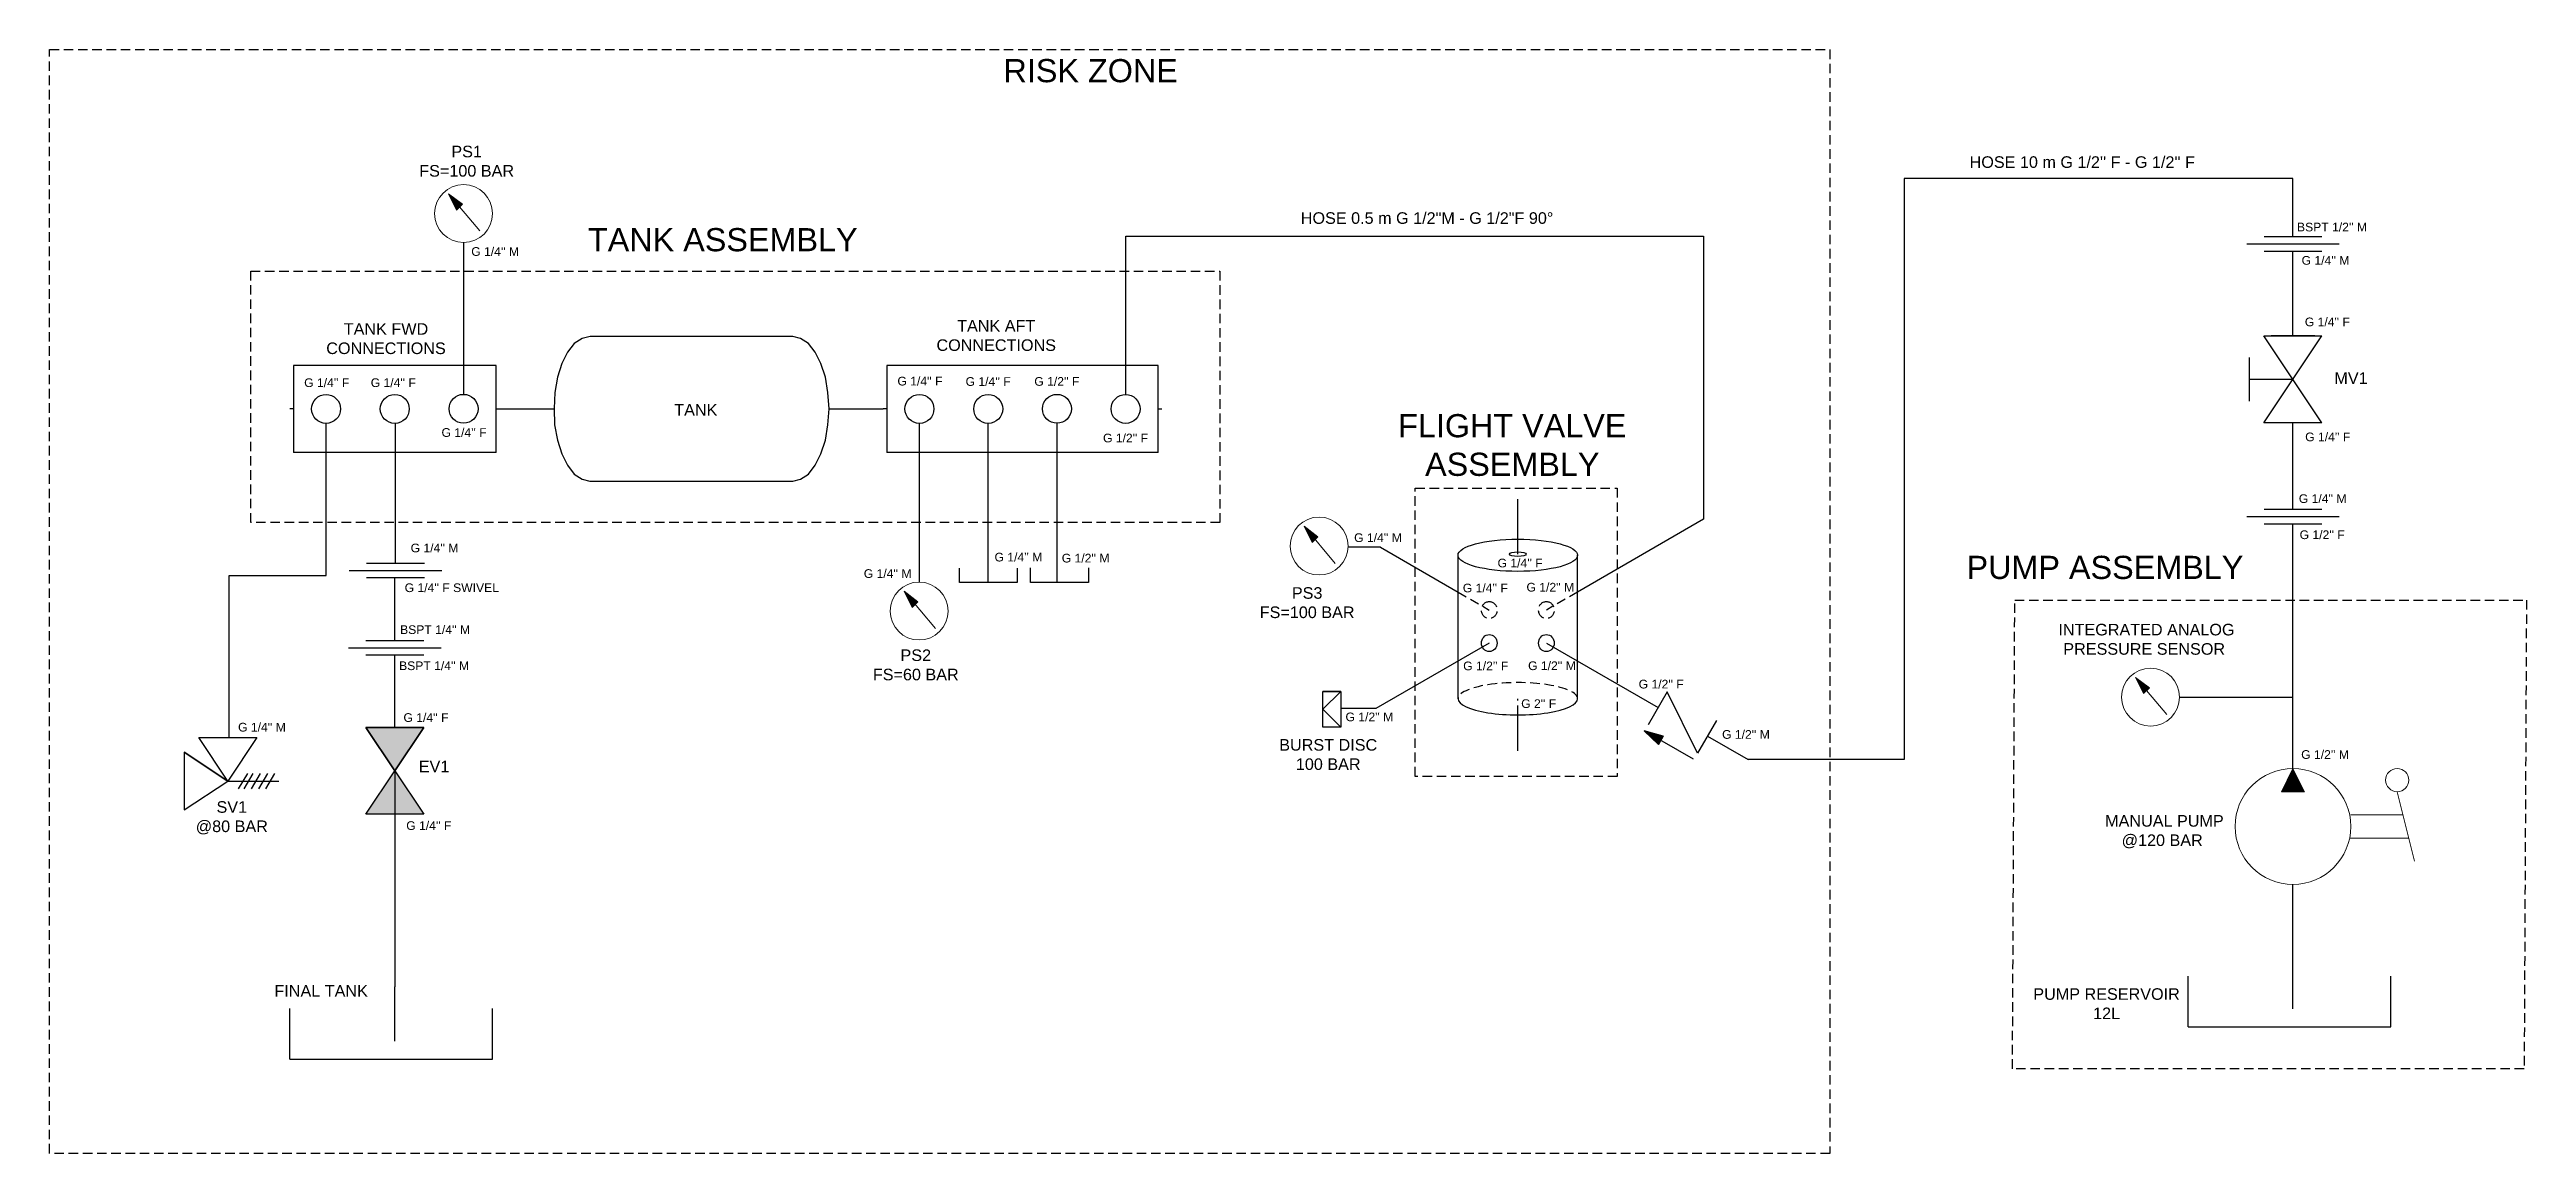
# Model space of a CAD drawing. Header units: inches. Extents: x 26 to 78.1, y 39.9 to 63.1.
import ezdxf
from ezdxf.enums import TextEntityAlignment as Align

# ---------------------------------------------------------------- set-up
doc = ezdxf.new("R2010")
doc.units = ezdxf.units.IN
doc.header["$MEASUREMENT"] = 0
doc.linetypes.add('TransientTextAxis', pattern=[0.3, 0.2, -0.1, 0, 0])
doc.layers.add('SYMS', color=7, linetype='Continuous')
doc.layers.add('WIRES', color=7, linetype='Continuous')
doc.styles.add('SIMPLEX', font='SIMPLEX')
doc.styles.add('WD', font='romans.shx')

# ---------------------------------------------------------------- blocks, each defined once
blk = doc.blocks.new('VGVA1_CHECK_VALVE1')
blk.add_hatch(color=256).paths.add_polyline_path([(-0.344, 0.379), (-0.406, 0.129), (-0.281, 0.129)])
at = {"ltscale": 3.2258}
for p, q in [((-0.344, 0.379), (-0.406, 0.129)), ((-0.344, -0.371), (-0.344, 0.379)), ((-0.344, 0.379), (-0.281, 0.129)), ((-0.25, -0.375), (0.25, 0.375)), ((0.25, 0.375), (-0.25, 0.375)), ((-0.281, 0.129), (-0.406, 0.129)), ((0.25, -0.375), (-0.25, -0.375))]:
    blk.add_line(p, q, dxfattribs=at)
at = {"ltscale": 25.4, "flags": 128}
blk.add_lwpolyline([(-0.344, 0.379), (-0.406, 0.129), (-0.281, 0.129)], close=True, dxfattribs=at)
at = {"style": 'WD'}
for tag, p, height in [('X2TERM02', (0, 0.375), 0.005), ('TERM02', (0.013, 0.395), 0.0625), ('RATING1', (0.285, -0.046), 0.125), ('DESC1', (0.285, -0.262), 0.125), ('DESC2', (0.285, -0.446), 0.125), ('X8TERM01', (0, -0.375), 0.005), ('TERM01', (0.024, -0.447), 0.0625), ('DESC3', (0.285, -0.636), 0.125), ('WDTAGALT', (0.285, -0.809), 0.125)]:
    blk.add_attdef(tag, p, '', height=height, dxfattribs=at)
blk.add_attdef('XREF', text='', height=0.0625, rotation=0.0625, dxfattribs=at).set_placement((0.379, 0.352), align=Align.TOP_CENTER)
at = {"style": 'WD', "flags": 1}
for tag, p in [('INST', (-0.432, 0.099)), ('LOC', (-0.432, -0.077)), ('TAG1', (-0.432, -0.266))]:
    blk.add_attdef(tag, text='', height=0.125, dxfattribs=at).set_placement(p, align=Align.RIGHT)
for tag, p in [('WDTYPE', (-0.414, -0.343)), ('FAMILY', (-0.407, -0.379)), ('CAT', (-0.407, -0.423)), ('MFG', (-0.405, -0.454)), ('ASSYCODE', (-0.377, -0.483))]:
    blk.add_attdef(tag, text='', height=0.01, dxfattribs=at).set_placement(p, align=Align.CENTER)
blk = doc.blocks.new('HMT1_PRESSURE_GAUGE')
blk.add_hatch(color=7).paths.add_polyline_path([(-0.13, 0.17), (-0.06, 0.03), (-0.01, 0.08)])
at = {"color": 7, "linetype": 'Continuous', "lineweight": 0, "ltscale": 645.15999}
for p, q in [((-0.13, 0.17), (0.14, -0.15)), ((-0.13, 0.17), (-0.06, 0.03)), ((-0.13, 0.17), (-0.01, 0.08)), ((-0.06, 0.03), (-0.01, 0.08))]:
    blk.add_line(p, q, dxfattribs=at)
at = {"color": 255, "linetype": 'Continuous', "lineweight": 0, "ltscale": 25.4, "flags": 128}
blk.add_lwpolyline([(-0.13, 0.17), (-0.06, 0.03), (-0.01, 0.08)], close=True, dxfattribs=at)
at = {"color": 7, "linetype": 'Continuous', "lineweight": 0, "ltscale": 645.15999}
blk.add_circle((0, 0), 0.25, dxfattribs=at)
at = {"style": 'WD', "width": 0.7}
for tag, p in [('INST', (-0.01, 0.531)), ('LOC', (-0.01, 0.406)), ('TAG1', (-0.01, 0.281)), ('DESC1', (0.021, -0.375)), ('DESC2', (0.021, -0.5)), ('DESC3', (0.021, -0.625)), ('WDTAGALT', (0.021, -0.75))]:
    blk.add_attdef(tag, text='', height=0.0938, dxfattribs=at).set_placement(p, align=Align.CENTER)
blk.add_attdef('TERM01', text='', height=0.0625, dxfattribs=at).set_placement((-0.281, 0.031), align=Align.RIGHT)
at = {"style": 'WD'}
for tag, p, height, flags in [('X4TERM01', (-0.25, 0), 0.005, 1), ('X1TERM02', (0.25, 0), 0.005, 1), ('WDBLKNAM', (-0.052, -0.187), 0.01, 9), ('FAMILY', (-0.052, -0.062), 0.01, 9)]:
    blk.add_attdef(tag, p, '', height=height, dxfattribs=dict(at, flags=flags))
at = {"flags": 1}
blk.add_attdef('WDTYPE', (0.094, 0.094), '', height=0.01, dxfattribs=at)
at = {"style": 'WD', "width": 0.7}
for tag, p, height in [('TERM02', (0.281, 0.031), 0.0625), ('RATING1', (0.281, -0.187), 0.0938)]:
    blk.add_attdef(tag, p, '', height=height, dxfattribs=at)
at = {"style": 'WD'}
blk.add_attdef('XREF', text='', height=0.0625, dxfattribs=at).set_placement((-0.281, -0.156), align=Align.RIGHT)
at = {"linetype": 'Continuous', "style": 'WD', "flags": 9}
for tag, p in [('ASSYCODE', (-0.052, -0.156)), ('CAT', (-0.052, -0.094)), ('MFG', (-0.052, -0.125))]:
    blk.add_attdef(tag, p, '', height=0.01, dxfattribs=at)
blk = doc.blocks.new('VTK1_TANK')
at = {"ltscale": 3.2258}
for p, q in [((0.117, 0.49), (0.068, 0.391)), ((0.174, 0.565), (0.117, 0.49)), ((0.242, 0.609), (0.174, 0.565)), ((0.312, 0.625), (0.242, 0.609)), ((2.062, 0.625), (0.312, 0.625)), ((2.13, 0.609), (2.062, 0.625)), ((2.198, 0.565), (2.13, 0.609)), ((2.255, 0.49), (2.198, 0.565)), ((0.068, -0.388), (0.117, -0.487)), ((0.117, -0.487), (0.174, -0.562)), ((0.174, -0.562), (0.242, -0.607)), ((0.242, -0.607), (0.31, -0.625)), ((0.312, -0.625), (2.062, -0.625)), ((2.062, -0.625), (2.13, -0.607)), ((2.13, -0.607), (2.198, -0.562)), ((2.198, -0.562), (2.255, -0.487))]:
    blk.add_line(p, q, dxfattribs=at)
at = {"ltscale": 25.4, "flags": 128}
blk.add_lwpolyline([(2.062, -0.625), (2.13, -0.607), (2.198, -0.562), (2.255, -0.487), (2.305, -0.388), (2.344, -0.271), (2.364, -0.138), (2.375, 0), (2.364, 0.141), (2.344, 0.273), (2.305, 0.391), (2.255, 0.49), (2.198, 0.565), (2.13, 0.609), (2.062, 0.625), (0.312, 0.625), (0.242, 0.609), (0.174, 0.565), (0.117, 0.49), (0.068, 0.391), (0.029, 0.273), (0.008, 0.141), (0, 0.003), (0.005, -0.138), (0.029, -0.271), (0.068, -0.388), (0.117, -0.487), (0.174, -0.562), (0.242, -0.607), (0.31, -0.625)], close=True, dxfattribs=at)
at = {"style": 'WD'}
for tag, p in [('INST', (1.203, 0.17)), ('LOC', (1.179, 0.008)), ('TAG1', (1.197, -0.201))]:
    blk.add_attdef(tag, text='', height=0.125, dxfattribs=at).set_placement(p, align=Align.CENTER)
blk.add_attdef('XREF', (2.406, 0.291), '', height=0.0625, rotation=0.0625, dxfattribs=at)
blk.add_attdef('TERM01', text='', height=0.0625, dxfattribs=at).set_placement((-0.03, 0.018), align=Align.RIGHT)
for tag, p, height in [('X4TERM01', (0, 0), 0.005), ('X1TERM02', (2.375, 0), 0.005), ('TERM02', (2.41, 0.021), 0.0625), ('RATING1', (2.442, -0.235), 0.125), ('DESC1', (2.442, -0.451), 0.125), ('DESC2', (2.442, -0.635), 0.125), ('DESC3', (2.442, -0.825), 0.125), ('WDTAGALT', (2.466, -1.015), 0.125)]:
    blk.add_attdef(tag, p, '', height=height, dxfattribs=at)
at = {"style": 'WD', "flags": 1}
for tag, p in [('WDTYPE', (1.088, 0.053)), ('FAMILY', (1.204, 0.105)), ('CAT', (1.201, 0.073)), ('MFG', (1.203, 0.038)), ('ASSYCODE', (1.231, 0.003))]:
    blk.add_attdef(tag, text='', height=0.01, dxfattribs=at).set_placement(p, align=Align.CENTER)
blk = doc.blocks.new('HTK1_RESERVOIR')
for p, q in [((0, -0.469), (0, 0)), ((-0.906, -0.625), (-0.906, -0.188)), ((0.844, -0.625), (0.844, -0.188)), ((-0.906, -0.625), (0.844, -0.625))]:
    blk.add_line(p, q)
at = {"style": 'WD', "width": 0.7}
for tag, p in [('INST', (-0.977, 0.156)), ('LOC', (-0.977, 0)), ('TAG1', (-0.977, -0.156))]:
    blk.add_attdef(tag, text='', height=0.125, dxfattribs=at).set_placement(p, align=Align.RIGHT)
at = {"style": 'WD'}
for tag, p, height, flags in [('X2TERM01', (0, 0), 0.005, 1), ('FAMILY', (-0.571, -0.563), 0.01, 9), ('WDBLKNAM', (-0.573, -0.68), 0.01, 9)]:
    blk.add_attdef(tag, p, '', height=height, dxfattribs=dict(at, flags=flags))
at = {"style": 'WD', "width": 0.7}
for tag, p, height in [('TERM01', (0.012, -0.062), 0.0625), ('RATING1', (0.938, -0.688), 0.125)]:
    blk.add_attdef(tag, p, '', height=height, dxfattribs=at)
at = {"style": 'WD'}
blk.add_attdef('XREF', text='', height=0.0625, dxfattribs=at).set_placement((-0.938, -0.688), align=Align.RIGHT)
at = {"linetype": 'Continuous', "style": 'WD', "flags": 9}
for tag, p in [('CAT', (-0.571, -0.594)), ('MFG', (-0.571, -0.625)), ('ASSYCODE', (-0.571, -0.656))]:
    blk.add_attdef(tag, p, '', height=0.01, dxfattribs=at)
at = {"flags": 1}
blk.add_attdef('WDTYPE', (-0.571, -0.75), '', height=0.01, dxfattribs=at)
at = {"style": 'WD', "width": 0.7}
for tag, p in [('DESC1', (-0.008, -0.844)), ('DESC2', (-0.008, -1)), ('DESC3', (-0.008, -1.188)), ('WDTAGALT', (-0.008, -1.344))]:
    blk.add_attdef(tag, text='', height=0.125, dxfattribs=at).set_placement(p, align=Align.CENTER)
blk = doc.blocks.new('HFI1_CAP')
at = {"ltscale": 3.2258, "flags": 128}
blk.add_lwpolyline([(-0.125, 0.25), (0, 0.25), (0, -0.25), (-0.125, -0.25)], dxfattribs=at)
at = {"style": 'WD'}
for tag, height, p in [('WDTAGALT', 0.125, (0.026, 0.382)), ('TERM01', 0.0625, (-0.024, 0.02))]:
    blk.add_attdef(tag, text='', height=height, dxfattribs=at).set_placement(p, align=Align.RIGHT)
for tag, p, height in [('RATING1', (-0.861, 0.114), 0.125), ('X4TERM01', (0, 0), 0.005), ('DESC1', (-0.907, -0.391), 0.125), ('DESC2', (-0.907, -0.575), 0.125), ('DESC3', (-0.907, -0.764), 0.125)]:
    blk.add_attdef(tag, p, '', height=height, dxfattribs=at)
blk.add_attdef('XREF', text='', height=0.0625, rotation=0.0625, dxfattribs=at).set_placement((0.222, 0.241), align=Align.TOP_CENTER)
at = {"style": 'WD', "flags": 1}
for tag, height, p in [('WDTYPE', 0.01, (0.131, 0.085)), ('FAMILY', 0.01, (0.045, -0.139)), ('CAT', 0.01, (0.045, -0.184)), ('MFG', 0.01, (0.047, -0.215)), ('INST', 0.125, (0.146, -0.453)), ('ASSYCODE', 0.01, (0.075, -0.244)), ('LOC', 0.125, (0.122, -0.614)), ('TAG1', 0.125, (0.14, -0.823))]:
    blk.add_attdef(tag, text='', height=height, dxfattribs=at).set_placement(p, align=Align.CENTER)
blk = doc.blocks.new('HMN1_MANIFOLD_3P')
for p, q in [((1.75, 0.375), (0, 0.375)), ((0, 0.375), (0, -0.375)), ((1.75, -0.375), (1.75, 0.375)), ((0, 0), (-0.031, 0)), ((1.75, 0), (1.781, 0)), ((1.75, -0.375), (0, -0.375))]:
    blk.add_line(p, q)
for centre in [(0.281, 0), (0.875, 0), (1.469, 0.001)]:
    blk.add_circle(centre, 0.125)
at = {"style": 'WD', "width": 0.7}
for tag, height, p in [('INST', 0.125, (-0.062, 0.781)), ('LOC', 0.125, (-0.062, 0.625)), ('TAG1', 0.125, (-0.062, 0.469)), ('TERM01', 0.0625, (-0.062, 0.062)), ('RATING1', 0.125, (-0.062, -0.594)), ('DESC1', 0.125, (-0.064, -0.747)), ('DESC2', 0.125, (-0.064, -0.904)), ('DESC3', 0.125, (-0.064, -1.06)), ('WDTAGALT', 0.125, (-0.064, -1.216))]:
    blk.add_attdef(tag, text='', height=height, dxfattribs=at).set_placement(p, align=Align.RIGHT)
at = {"style": 'WD', "flags": 1}
for tag, p in [('X4TERM01', (-0.031, 0)), ('X2TERM03', (0.281, 0.125)), ('X2TERM05', (0.875, 0.125)), ('X2TERM07', (1.469, 0.125)), ('X1TERM08', (1.781, 0)), ('X8TERM02', (0.281, -0.125)), ('X8TERM04', (0.875, -0.125)), ('X8TERM06', (1.469, -0.123))]:
    blk.add_attdef(tag, p, '', height=0.005, rotation=90, dxfattribs=at)
at = {"style": 'WD'}
for tag, p, flags in [('WDTYPE', (0.062, 0.062), 1), ('WDBLKNAM', (1.611, -0.469), 9), ('FAMILY', (1.612, -0.5), 9)]:
    blk.add_attdef(tag, p, '', height=0.01, dxfattribs=dict(at, flags=flags))
at = {"style": 'WD', "width": 0.7}
blk.add_attdef('TERM08', (1.812, 0.062), '', height=0.0625, dxfattribs=at)
at = {"style": 'WD'}
blk.add_attdef('XREF', (1.812, -0.25), '', height=0.0625, dxfattribs=at)
at = {"linetype": 'Continuous', "style": 'WD', "flags": 9}
for tag, p in [('MFG', (1.625, -0.531)), ('CAT', (1.625, -0.562)), ('ASSYCODE', (1.65, -0.594))]:
    blk.add_attdef(tag, text='', height=0.01, dxfattribs=at).set_placement(p, align=Align.CENTER)
blk = doc.blocks.new('VMT1_PRESSURE_GAUGE')
blk.add_hatch(color=7).paths.add_polyline_path([(-0.13, 0.17), (-0.06, 0.03), (-0.01, 0.08)])
at = {"color": 7, "linetype": 'Continuous', "lineweight": 0, "ltscale": 645.15999}
for p, q in [((-0.13, 0.17), (0.14, -0.15)), ((-0.13, 0.17), (-0.06, 0.03)), ((-0.13, 0.17), (-0.01, 0.08)), ((-0.06, 0.03), (-0.01, 0.08))]:
    blk.add_line(p, q, dxfattribs=at)
at = {"color": 255, "linetype": 'Continuous', "lineweight": 0, "ltscale": 25.4, "flags": 128}
blk.add_lwpolyline([(-0.13, 0.17), (-0.06, 0.03), (-0.01, 0.08)], close=True, dxfattribs=at)
at = {"color": 7, "linetype": 'Continuous', "lineweight": 0, "ltscale": 645.15999}
blk.add_circle((0, 0), 0.25, dxfattribs=at)
at = {"style": 'WD', "width": 0.7}
for tag, p in [('DESC1', (-0.287, 0.187)), ('DESC2', (-0.287, 0.062)), ('DESC3', (-0.287, -0.063)), ('WDTAGALT', (-0.287, -0.188))]:
    blk.add_attdef(tag, text='', height=0.0938, dxfattribs=at).set_placement(p, align=Align.RIGHT)
at = {"style": 'WD'}
for tag, p, height, flags in [('X2TERM01', (0, 0.25), 0.005, 1), ('WDBLKNAM', (-0.095, -0.219), 0.01, 9), ('FAMILY', (-0.094, -0.094), 0.01, 9), ('X8TERM02', (0, -0.25), 0.005, 1)]:
    blk.add_attdef(tag, p, '', height=height, dxfattribs=dict(at, flags=flags))
at = {"style": 'WD', "width": 0.7}
for tag, p, height in [('TERM01', (0.031, 0.281), 0.0625), ('INST', (0.275, 0.156), 0.0938), ('TAG1', (0.275, -0.094), 0.0938), ('LOC', (0.275, 0.031), 0.0938), ('RATING1', (0.219, -0.25), 0.0938), ('TERM02', (0.031, -0.344), 0.0625)]:
    blk.add_attdef(tag, p, '', height=height, dxfattribs=at)
at = {"flags": 1}
blk.add_attdef('WDTYPE', (0.094, 0.062), '', height=0.01, dxfattribs=at)
at = {"linetype": 'Continuous', "style": 'WD', "flags": 9}
for tag, p in [('ASSYCODE', (-0.094, -0.188)), ('CAT', (-0.094, -0.125)), ('MFG', (-0.094, -0.156))]:
    blk.add_attdef(tag, p, '', height=0.01, dxfattribs=at)
at = {"style": 'WD'}
blk.add_attdef('XREF', text='', height=0.0625, dxfattribs=at).set_placement((-0.25, -0.281), align=Align.RIGHT)
blk = doc.blocks.new('VGVA1_GATE_VALVE_CLOS')
h = blk.add_hatch(color=256)
h.paths.add_polyline_path([(0, 0), (0.25, 0.375), (-0.25, 0.375)])
h.paths.add_polyline_path([(-0.25, -0.375), (0.25, -0.375), (0, 0)])
h.paths.add_polyline_path([(-0.001, -0.001), (0.039, -0.001), (0.039, 0.006), (-0.001, 0.006)], flags=9)
h.paths.add_polyline_path([(0.062, -0.004), (0.439, -0.004), (0.439, 0.09), (0.062, 0.09)], flags=9)
h.paths.add_polyline_path([(-0.001, 0.374), (0.039, 0.374), (0.039, 0.381), (-0.001, 0.381)], flags=9)
h.paths.add_polyline_path([(-0.001, -0.376), (0.037, -0.376), (0.037, -0.369), (-0.001, -0.369)], flags=9)
at = {"ltscale": 3.2258}
for p, q in [((-0.25, 0.375), (0.25, -0.375)), ((-0.25, -0.375), (0.25, 0.375)), ((0.25, 0.375), (-0.25, 0.375)), ((0.25, -0.375), (-0.25, -0.375))]:
    blk.add_line(p, q, dxfattribs=at)
at = {"ltscale": 25.4, "flags": 128}
for points in [[(0.25, 0.375), (0, 0), (-0.25, 0.375)], [(-0.25, -0.375), (0, 0), (0.25, -0.375)]]:
    blk.add_lwpolyline(points, close=True, dxfattribs=at)
at = {"style": 'WD'}
for tag, p, height in [('TERM03', (0.02, 0.388), 0.0625), ('X2TERM03', (0, 0.375), 0.005), ('X1TERM02', (0, 0), 0.005), ('TERM02', (0.075, 0.012), 0.0625), ('RATING1', (0.274, -0.186), 0.125), ('X8TERM01', (0, -0.375), 0.005), ('TERM01', (0.029, -0.455), 0.0625), ('DESC1', (0.274, -0.403), 0.125), ('DESC2', (0.274, -0.586), 0.125), ('WDTAGALT', (0.274, -0.944), 0.125), ('DESC3', (0.274, -0.776), 0.125)]:
    blk.add_attdef(tag, p, '', height=height, dxfattribs=at)
at = {"style": 'WD', "flags": 1}
for tag, p in [('INST', (-0.294, 0.207)), ('LOC', (-0.294, 0.031)), ('TAG1', (-0.294, -0.159))]:
    blk.add_attdef(tag, text='', height=0.125, dxfattribs=at).set_placement(p, align=Align.RIGHT)
at = {"style": 'WD'}
blk.add_attdef('XREF', text='', height=0.0625, rotation=0.0625, dxfattribs=at).set_placement((0.362, 0.365), align=Align.TOP_CENTER)
at = {"style": 'WD', "flags": 1}
for tag, p in [('FAMILY', (-0.378, -0.346)), ('WDTYPE', (-0.37, -0.287)), ('CAT', (-0.378, -0.391)), ('MFG', (-0.376, -0.422)), ('ASSYCODE', (-0.348, -0.451))]:
    blk.add_attdef(tag, text='', height=0.01, dxfattribs=at).set_placement(p, align=Align.CENTER)
blk = doc.blocks.new('HMN1_MANIFOLD_4P')
for p, q in [((2.344, 0.375), (0, 0.375)), ((0, 0.375), (0, -0.375)), ((2.344, -0.375), (2.344, 0.375)), ((0, 0), (-0.031, 0)), ((2.344, 0), (2.375, 0)), ((2.344, -0.375), (0, -0.375))]:
    blk.add_line(p, q)
for centre in [(0.281, 0), (0.875, 0), (1.469, 0.001), (2.062, 0)]:
    blk.add_circle(centre, 0.125)
at = {"style": 'WD', "width": 0.7}
for tag, height, p in [('INST', 0.125, (-0.062, 0.781)), ('LOC', 0.125, (-0.062, 0.625)), ('TAG1', 0.125, (-0.062, 0.469)), ('TERM01', 0.0625, (-0.062, 0.062)), ('RATING1', 0.125, (-0.062, -0.594)), ('DESC1', 0.125, (-0.064, -0.747)), ('DESC2', 0.125, (-0.064, -0.904)), ('DESC3', 0.125, (-0.064, -1.06)), ('WDTAGALT', 0.125, (-0.064, -1.216))]:
    blk.add_attdef(tag, text='', height=height, dxfattribs=at).set_placement(p, align=Align.RIGHT)
at = {"style": 'WD', "flags": 1}
for tag, p in [('X4TERM01', (-0.031, 0)), ('X2TERM03', (0.281, 0.125)), ('X2TERM05', (0.875, 0.125)), ('X2TERM07', (1.469, 0.125)), ('X2TERM09', (2.062, 0.125)), ('X1TERM10', (2.375, 0)), ('X8TERM02', (0.281, -0.125)), ('X8TERM04', (0.875, -0.125)), ('X8TERM06', (1.469, -0.123)), ('X8TERM08', (2.062, -0.125))]:
    blk.add_attdef(tag, p, '', height=0.005, rotation=90, dxfattribs=at)
at = {"style": 'WD'}
for tag, p, flags in [('WDTYPE', (0.062, 0.062), 1), ('WDBLKNAM', (2.249, -0.406), 9), ('FAMILY', (2.25, -0.438), 9)]:
    blk.add_attdef(tag, p, '', height=0.01, dxfattribs=dict(at, flags=flags))
at = {"style": 'WD', "width": 0.7}
blk.add_attdef('TERM10', (2.406, 0.062), '', height=0.0625, dxfattribs=at)
at = {"style": 'WD'}
blk.add_attdef('XREF', (2.406, -0.281), '', height=0.0625, dxfattribs=at)
at = {"linetype": 'Continuous', "style": 'WD', "flags": 9}
for tag, p in [('MFG', (2.263, -0.469)), ('CAT', (2.263, -0.5)), ('ASSYCODE', (2.288, -0.531))]:
    blk.add_attdef(tag, text='', height=0.01, dxfattribs=at).set_placement(p, align=Align.CENTER)
blk = doc.blocks.new('VFI1_UNION')
at = {"ltscale": 3.2258}
for p, q in [((-0.4, -0.063), (0.4, -0.063)), ((-0.25, 0), (0.25, 0)), ((-0.25, -0.125), (0.25, -0.125))]:
    blk.add_line(p, q, dxfattribs=at)
at = {"style": 'WD'}
blk.add_attdef('WDTAGALT', text='', height=0.125, dxfattribs=at).set_placement((-0.035, 0.116), align=Align.RIGHT)
for tag, p, height in [('RATING1', (0.136, 0.123), 0.125), ('X2TERM02', (0, 0), 0.005), ('TERM02', (0.008, 0.013), 0.0625), ('DESC1', (-0.937, -0.297), 0.125), ('X8TERM01', (0, -0.125), 0.005), ('TERM01', (0.017, -0.206), 0.0625), ('DESC2', (-0.937, -0.481), 0.125), ('DESC3', (-0.937, -0.671), 0.125)]:
    blk.add_attdef(tag, p, '', height=height, dxfattribs=at)
at = {"style": 'WD', "flags": 1}
for tag, height, p in [('WDTYPE', 0.01, (0.506, -0.167)), ('FAMILY', 0.01, (0.614, -0.146)), ('CAT', 0.01, (0.614, -0.19)), ('MFG', 0.01, (0.615, -0.222)), ('LOC', 0.125, (0.054, -0.545)), ('INST', 0.125, (0.078, -0.384)), ('ASSYCODE', 0.01, (0.643, -0.251)), ('TAG1', 0.125, (0.072, -0.755))]:
    blk.add_attdef(tag, text='', height=height, dxfattribs=at).set_placement(p, align=Align.CENTER)
at = {"style": 'WD'}
blk.add_attdef('XREF', text='', height=0.0625, rotation=0.0625, dxfattribs=at).set_placement((0.597, -0.011), align=Align.TOP_CENTER)
blk = doc.blocks.new('HGVA1_PRESS_RELIEF_VAL2')
at = {"ltscale": 3.2258}
for p, q in [((0, 0), (0, 0.442)), ((0.065, 0.404), (-0.067, 0.326)), ((0.065, 0.344), (-0.067, 0.265)), ((0.065, 0.281), (-0.067, 0.202)), ((0.065, 0.218), (-0.067, 0.139)), ((0.375, -0.25), (0.375, 0.25)), ((0.065, 0.17), (-0.067, 0.091)), ((0.25, -0.375), (0, 0)), ((-0.25, -0.375), (0, 0)), ((0.25, -0.375), (-0.25, -0.375))]:
    blk.add_line(p, q, dxfattribs=at)
at = {"ltscale": 25.4, "flags": 128}
for points in [[(0.375, 0.25), (0, 0), (0.375, -0.25)], [(0, 0), (0.25, -0.375), (-0.25, -0.375)]]:
    blk.add_lwpolyline(points, close=True, dxfattribs=at)
at = {"style": 'WD', "flags": 1}
for tag, p in [('INST', (-0.263, 0.497)), ('LOC', (-0.263, 0.314)), ('TAG1', (-0.262, 0.13))]:
    blk.add_attdef(tag, text='', height=0.125, dxfattribs=at).set_placement(p, align=Align.RIGHT)
at = {"style": 'WD'}
blk.add_attdef('XREF', text='', height=0.0625, rotation=0.0625, dxfattribs=at).set_placement((0.539, 0.301), align=Align.TOP_CENTER)
for tag, p, height in [('X1TERM02', (0.375, 0), 0.005), ('TERM02', (0.409, 0.03), 0.0625), ('RATING1', (0.403, -0.154), 0.125), ('X8TERM01', (0, -0.375), 0.005), ('TERM01', (0.029, -0.455), 0.0625), ('DESC1', (0.403, -0.34), 0.125), ('DESC2', (0.403, -0.524), 0.125), ('DESC3', (0.403, -0.714), 0.125), ('WDTAGALT', (0.403, -0.887), 0.125)]:
    blk.add_attdef(tag, p, '', height=height, dxfattribs=at)
at = {"style": 'WD', "flags": 1}
for tag, p in [('WDTYPE', (-0.321, -0.173)), ('FAMILY', (-0.328, -0.232)), ('CAT', (-0.328, -0.276)), ('MFG', (-0.326, -0.308)), ('ASSYCODE', (-0.298, -0.337))]:
    blk.add_attdef(tag, text='', height=0.01, dxfattribs=at).set_placement(p, align=Align.CENTER)
blk = doc.blocks.new('HGVA1_RUPTURE_DISK_PRES')
at = {"ltscale": 3.2258}
for p, q in [((-0.375, 0), (0.375, 0)), ((-0.375, -0.375), (-0.375, 0)), ((0, 0), (-0.375, -0.375)), ((0, 0), (0.375, -0.375)), ((0.375, -0.375), (0.375, 0))]:
    blk.add_line(p, q, dxfattribs=at)
at = {"ltscale": 25.4, "flags": 128}
blk.add_lwpolyline([(-0.375, 0), (0.375, 0), (0.375, -0.375), (-0.375, -0.375)], close=True, dxfattribs=at)
at = {"style": 'WD', "flags": 1}
for tag, p in [('TAG1', (-0.449, -0.076)), ('INST', (-0.45, 0.29)), ('LOC', (-0.45, 0.108))]:
    blk.add_attdef(tag, text='', height=0.125, dxfattribs=at).set_placement(p, align=Align.RIGHT)
at = {"style": 'WD'}
for tag, p, height in [('X2TERM02', (0, 0), 0.005), ('TERM02', (0.017, 0.012), 0.0625), ('X8TERM01', (0, -0.375), 0.005), ('TERM01', (0.028, -0.463), 0.0625), ('RATING1', (0.388, -0.187), 0.125), ('DESC1', (0.388, -0.375), 0.125), ('DESC2', (0.388, -0.559), 0.125), ('WDTAGALT', (0.388, -0.918), 0.125), ('DESC3', (0.388, -0.749), 0.125)]:
    blk.add_attdef(tag, p, '', height=height, dxfattribs=at)
blk.add_attdef('XREF', text='', height=0.0625, rotation=0.0625, dxfattribs=at).set_placement((0.526, 0.043), align=Align.TOP_CENTER)
at = {"style": 'WD', "flags": 1}
for tag, p in [('FAMILY', (-0.626, -0.321)), ('CAT', (-0.626, -0.365)), ('WDTYPE', (-0.612, -0.274)), ('MFG', (-0.625, -0.397)), ('ASSYCODE', (-0.597, -0.426))]:
    blk.add_attdef(tag, text='', height=0.01, dxfattribs=at).set_placement(p, align=Align.CENTER)
blk = doc.blocks.new('VPM1_LVR_UNI_DIR')
blk.add_hatch(color=7).paths.add_polyline_path([(-0.1, 0.3), (0, 0.5), (0.1, 0.3)])
at = {"color": 7, "linetype": 'Continuous', "lineweight": 0, "ltscale": 645.15999}
for p, q in [((-0.1, 0.3), (0, 0.5)), ((0, 0.5), (0.1, 0.3)), ((-0.1, 0.3), (0.1, 0.3)), ((0.9, 0.3), (1.05, -0.3)), ((0.5, 0.1), (0.95, 0.1)), ((0.49, -0.1), (1, -0.1))]:
    blk.add_line(p, q, dxfattribs=at)
at = {"color": 255, "linetype": 'Continuous', "lineweight": 0, "ltscale": 25.4, "flags": 128}
blk.add_lwpolyline([(-0.1, 0.3), (0, 0.5), (0.1, 0.3)], close=True, dxfattribs=at)
at = {"color": 7, "linetype": 'Continuous', "lineweight": 0, "ltscale": 645.15999}
for centre, radius in [((0, 0), 0.5), ((0.9, 0.4), 0.1)]:
    blk.add_circle(centre, radius, dxfattribs=at)
at = {"style": 'WD', "width": 0.7}
for tag, p, height in [('DESC1', (1.021, 0.625), 0.125), ('TERM01', (0.031, 0.531), 0.0625), ('DESC2', (1.021, 0.469), 0.125), ('DESC3', (1.021, 0.313), 0.125), ('WDTAGALT', (1.021, 0.156), 0.125), ('RATING1', (1.094, -0.25), 0.125), ('TERM02', (0.031, -0.594), 0.0625)]:
    blk.add_attdef(tag, p, '', height=height, dxfattribs=at)
for tag, p in [('INST', (-0.542, 0.469)), ('LOC', (-0.542, 0.313)), ('TAG1', (-0.542, 0.156))]:
    blk.add_attdef(tag, text='', height=0.125, dxfattribs=at).set_placement(p, align=Align.RIGHT)
at = {"style": 'WD'}
for tag, p, height, flags in [('X2TERM01', (0, 0.5), 0.005, 1), ('FAMILY', (-0.042, 0.094), 0.01, 9), ('WDBLKNAM', (-0.043, -0.034), 0.01, 9), ('X8TERM02', (0, -0.5), 0.005, 1)]:
    blk.add_attdef(tag, p, '', height=height, dxfattribs=dict(at, flags=flags))
at = {"linetype": 'Continuous', "style": 'WD', "flags": 9}
for tag, p in [('ASSYCODE', (-0.042, 0)), ('CAT', (-0.042, 0.063)), ('MFG', (-0.042, 0.031))]:
    blk.add_attdef(tag, p, '', height=0.01, dxfattribs=at)
blk.add_attdef('XREF', text='', height=0.0625).set_placement((-0.542, -0.25), align=Align.RIGHT)
at = {"flags": 1}
blk.add_attdef('WDTYPE', (-0.042, -0.094), '', height=0.01, dxfattribs=at)
blk = doc.blocks.new('VGVA1_SCREW_DOWN_VALVE')
for p, q in [((0.25, -0.375), (-0.25, 0.375)), ((-0.25, -0.375), (0.25, 0.375)), ((-0.25, 0.375), (0.25, 0.375)), ((0.187, 0.375), (-0.188, 0.375)), ((-0.375, -0.188), (-0.375, 0.187)), ((-0.375, 0), (0, 0)), ((0.25, -0.375), (-0.25, -0.375)), ((0.187, -0.375), (-0.188, -0.375))]:
    blk.add_line(p, q)
at = {"style": 'WD'}
for tag, p, height in [('TERM02', (0.009, 0.388), 0.0625), ('X2TERM02', (0, 0.375), 0.005), ('RATING1', (0.272, -0.134), 0.125), ('X8TERM01', (0, -0.375), 0.005), ('TERM01', (0.026, -0.447), 0.0625), ('DESC1', (0.272, -0.35), 0.125), ('DESC2', (0.272, -0.534), 0.125), ('DESC3', (0.272, -0.724), 0.125), ('WDTAGALT', (0.272, -0.9), 0.125)]:
    blk.add_attdef(tag, p, '', height=height, dxfattribs=at)
at = {"style": 'WD', "width": 0.7, "flags": 1}
blk.add_attdef('TAG1', text='', height=0.125, dxfattribs=at).set_placement((-0.476, 0.108), align=Align.RIGHT)
at = {"style": 'WD'}
blk.add_attdef('XREF', text='', height=0.0625, rotation=0.0625, dxfattribs=at).set_placement((0.4, 0.326), align=Align.TOP_CENTER)
at = {"style": 'WD', "width": 0.7}
for tag, p in [('INST', (-0.476, -0.068)), ('LOC', (-0.476, -0.235))]:
    blk.add_attdef(tag, text='', height=0.125, dxfattribs=at).set_placement(p, align=Align.RIGHT)
at = {"style": 'WD', "flags": 1}
for tag, p in [('WDTYPE', (-0.168, -0.021)), ('FAMILY', (-0.158, -0.04)), ('CAT', (-0.158, -0.085)), ('MFG', (-0.157, -0.116)), ('ASSYCODE', (-0.129, -0.145))]:
    blk.add_attdef(tag, text='', height=0.01, dxfattribs=at).set_placement(p, align=Align.CENTER)

msp = doc.modelspace()

# ---------------------------------------------------------------- linework, layer by layer
for p, q in [((73.224, 60.393), (65.032, 60.393)), ((65.032, 60.393), (65.032, 48.153)), ((73.224, 59.167), (73.224, 60.393)), ((48.636, 59.175), (60.809, 59.175)), ((60.809, 59.175), (60.809, 53.213)), ((73.224, 57.079), (73.224, 58.862)), ((73.224, 53.425), (73.224, 55.246)), ((56.895, 52.478), (56.895, 53.64)), ((60.809, 53.213), (58.155, 51.68)), ((73.224, 47.964), (73.224, 53.12)), ((54.004, 52.623), (53.315, 52.623)), ((54.004, 52.623), (55.636, 51.68)), ((55.636, 49.433), (55.636, 52.462)), ((58.155, 49.433), (58.155, 52.456)), ((56.294, 50.606), (53.902, 49.225)), ((57.497, 50.606), (59.85, 49.247)), ((53.902, 49.225), (53.167, 49.225)), ((56.895, 48.336), (56.895, 49.093)), ((60.889, 48.647), (61.746, 48.153)), ((33.24, 47.915), (33.24, 43.365))]:
    msp.add_line(p, q)
at = {"linetype": 'TransientTextAxis'}
for p, q in [((55.636, 51.68), (56.294, 51.301)), ((58.155, 51.68), (57.497, 51.301)), ((56.895, 49.093), (56.896, 49.433))]:
    msp.add_line(p, q, dxfattribs=at)
at = {"color": 240, "linetype": 'TransientTextAxis', "true_color": 0xed1f24}
msp.add_lwpolyline([(25.968, 63.106), (63.469, 63.106), (63.469, 39.857), (25.968, 39.857)], close=True, dxfattribs=at)
at = {"color": 30, "linetype": 'TransientTextAxis', "true_color": 0xf8991e}
for points in [[(30.206, 58.44), (50.62, 58.44), (50.62, 53.145), (30.206, 53.145)], [(54.736, 53.869), (58.989, 53.869), (58.989, 47.798), (54.736, 47.798)], [(67.364, 51.511), (78.142, 51.511), (78.093, 41.641), (67.315, 41.641)]]:
    msp.add_lwpolyline(points, close=True, dxfattribs=at)
for centre, major_axis, ratio in [((56.895, 52.455), (-1.259, 0), 0.269859), ((56.895, 52.478), (-0.178, 0), 0.269917), ((56.294, 50.606), (0, 0.18), 0.915912), ((57.497, 50.606), (0, 0.18), 0.915912)]:
    msp.add_ellipse(centre, major_axis=major_axis, ratio=ratio)
at = {"linetype": 'TransientTextAxis'}
for centre in [(56.294, 51.301), (57.497, 51.301)]:
    msp.add_ellipse(centre, major_axis=(0, 0.18), ratio=0.915912, dxfattribs=at)
msp.add_ellipse((56.896, 49.433), major_axis=(1.259, 0), ratio=0.269859, start_param=6.282429, end_param=9.426756, dxfattribs=at)
msp.add_ellipse((56.896, 49.433), major_axis=(-1.259, 0), ratio=0.269859, start_param=6.282429, end_param=9.426756)
at = {"layer": 'WIRES'}
for p, q in [((34.689, 59.042), (34.689, 55.841)), ((48.636, 56.977), (48.636, 59.175)), ((48.636, 55.841), (48.636, 56.977)), ((35.451, 55.537), (36.594, 55.537)), ((42.386, 55.537), (43.53, 55.537)), ((31.792, 52.031), (31.792, 55.232)), ((33.254, 52.289), (33.254, 55.232)), ((44.292, 53.559), (44.292, 55.232)), ((45.741, 51.878), (45.741, 55.232)), ((47.188, 55.234), (47.188, 51.883)), ((44.293, 51.891), (44.293, 53.559)), ((29.748, 52.031), (31.792, 52.031)), ((29.748, 48.603), (29.748, 52.031)), ((33.243, 50.66), (33.243, 51.984)), ((33.24, 48.83), (33.24, 50.355)), ((70.834, 49.468), (73.224, 49.468)), ((65.032, 48.153), (61.746, 48.153)), ((73.224, 44.048), (73.224, 45.525))]:
    msp.add_line(p, q, dxfattribs=at)

# ---------------------------------------------------------------- block references
at = {"xscale": -2.438902001164822, "yscale": 2.438902001164822, "zscale": 2.438902001164822, "rotation": 270}
msp.add_blockref('HGVA1_PRESS_RELIEF_VAL2', (29.721, 47.7), dxfattribs=at)
at = {"layer": 'SYMS'}
for name, p, xscale, yscale, zscale in [('VMT1_PRESSURE_GAUGE', (34.689, 59.652), 2.438902001164822, 2.438902001164822, 2.438902001164822), ('VFI1_UNION', (73.224, 59.167), 2.438902001164822, 2.438902001164822, 2.438902001164822), ('VTK1_TANK', (36.594, 55.537), 2.438902001164822, 2.438902001164822, 2.438902001164822), ('VGVA1_SCREW_DOWN_VALVE', (73.224, 56.162), 2.443509331734847, 2.443509331734847, 2.443509331734847), ('HMN1_MANIFOLD_3P', (31.106, 55.537), 2.438902001164822, 2.438902001164822, 2.438902001164822), ('HMN1_MANIFOLD_4P', (43.606, 55.537), 2.438902001164822, 2.438902001164822, 2.438902001164822), ('HMT1_PRESSURE_GAUGE', (52.71, 52.65), 2.438902001164822, 2.438902001164822, 2.438902001164822), ('VFI1_UNION', (73.224, 53.425), 2.438902001164822, 2.438902001164822, 2.438902001164822), ('VFI1_UNION', (33.254, 52.289), 2.438902001164822, 2.438902001164822, 2.438902001164822), ('VMT1_PRESSURE_GAUGE', (44.285, 51.281), 2.438902001164822, 2.438902001164822, 2.438902001164822), ('VFI1_UNION', (33.24, 50.66), 2.438902001164822, 2.438902001164822, 2.438902001164822), ('HMT1_PRESSURE_GAUGE', (70.224, 49.468), 2.438902001164822, 2.438902001164822, 2.438902001164822), ('VGVA1_GATE_VALVE_CLOS', (33.24, 47.915), 2.438902001164822, 2.438902001164822, 2.438902001164822), ('VPM1_LVR_UNI_DIR', (73.224, 46.744), 2.438902001164822, 2.438902001164822, 2.438902001164822), ('HTK1_RESERVOIR', (73.224, 44.048), 2.438902001164822, 2.438902001164822, 2.438902001164822), ('HTK1_RESERVOIR', (33.24, 43.365), 2.438902001164822, 2.438902001164822, 2.438902001164822)]:
    msp.add_blockref(name, p, dxfattribs=dict(at, xscale=xscale, yscale=yscale, zscale=zscale))
for name, p, xscale, yscale, zscale, rotation in [('HFI1_CAP', (45.743, 51.878), 2.438902001164822, 2.438902001164822, 2.438902001164822, 270), ('HFI1_CAP', (47.24, 51.883), 2.438902001164822, 2.438902001164822, 2.438902001164822, 270), ('VGVA1_CHECK_VALVE1', (60.36, 48.931), 1.6, 1.6, 2, 59.99999999999999)]:
    msp.add_blockref(name, p, dxfattribs=dict(at, xscale=xscale, yscale=yscale, zscale=zscale, rotation=rotation))
at = {"layer": 'SYMS', "rotation": 90}
msp.add_blockref('HGVA1_RUPTURE_DISK_PRES', (52.792, 49.211), dxfattribs=at)

# ---------------------------------------------------------------- texts
at = {"color": 1, "attachment_point": 5, "style": 'SIMPLEX'}
for s, width, heights, insert, char_height in [('{\\fArial|b0|i0|c0|p34;\\C240;\\c2367469;RISK ZONE}', 5.52153, [0], (47.898, 62.658), 0.48778), ('{\\fArial|b0|i0|c0|p34;\\C152;\\c12285479;PS1\\PFS=100 BAR}', 3.62001, [0], (34.754, 60.753), 0.24389), ("\\A1;{\\fArial|b0|i0|c0|p34;\\C152;\\c12285479;HOSE 10 m G 1/2'' F - G 1/2'' F}", 5.31191, [0.417], (68.786, 60.734), 0.24389), ('\\A1;{\\fArial|b0|i0|c0|p34;\\C152;\\c12285479;HOSE 0.5 m G 1/2"M - G 1/2"F 90°}', 5.59295, [0.417], (54.984, 59.555), 0.24389), ('{\\fArial|b0|i0|c0|p34;\\C30;\\c2005496;TANK ASSEMBLY}', 6.69679, [0], (40.149, 59.098), 0.48778), ("\\A1;{\\fArial|b0|i0|c0|p34;\\C85;\\c4766296;BSPT 1/2'' M}", 1.45611, [0.491], (74.046, 59.366), 0.18292), ("\\A1;{\\fArial|b0|i0|c0|p34;\\C85;\\c4766296;G 1/4'' M}", 1.24657, [0], (35.354, 58.851), 0.18292), ("\\A1;{\\fArial|b0|i0|c0|p34;\\C85;\\c4766296;G 1/4'' M}", 1.24657, [0], (73.909, 58.664), 0.18292), ('{\\fArial|b0|i0|c0|p34;\\C152;\\c12285479;TANK AFT CONNECTIONS}', 3.62001, [0], (45.909, 57.082), 0.24389), ("\\A1;{\\fArial|b0|i0|c0|p34;\\C85;\\c4766296;G 1/4'' F}", 1.24657, [0], (73.948, 57.368), 0.18292), ('{\\fArial|b0|i0|c0|p34;\\C152;\\c12285479;TANK FWD CONNECTIONS}', 3.62001, [0], (33.055, 57.016), 0.24389), ("\\A1;{\\fArial|b0|i0|c0|p34;\\C85;\\c4766296;G 1/4\\H1x;'' F}", 1.24657, [0], (31.806, 56.088), 0.18292), ("\\A1;{\\fArial|b0|i0|c0|p34;\\C85;\\c4766296;G 1/4\\H1x;'' F}", 1.24657, [0], (33.208, 56.088), 0.18292), ("\\A1;{\\fArial|b0|i0|c0|p34;\\C85;\\c4766296;G 1/4\\H1x;'' F}", 1.24657, [0], (44.302, 56.121), 0.18292), ("\\A1;{\\fArial|b0|i0|c0|p34;\\C85;\\c4766296;G 1/4\\H1x;'' F}", 1.24657, [0], (45.738, 56.113), 0.18292), ("\\A1;{\\fArial|b0|i0|c0|p34;\\C85;\\c4766296;G 1/2'' F}", 1.24657, [0], (47.186, 56.115), 0.18292), ('{\\fArial|b0|i0|c0|p34;\\C152;\\c12285479;MV1}', 1.02483, [0.55], (74.446, 56.186), 0.24389), ('{\\fArial|b0|i0|c0|p34;\\C152;\\c12285479;TANK}', 3.62001, [0], (39.581, 55.517), 0.24389), ('{\\fArial|b0|i0|c0|p34;\\C30;\\c2005496;FLIGHT VALVE ASSEMBLY}', 6.69679, [0], (56.779, 54.774), 0.48778), ("\\A1;{\\fArial|b0|i0|c0|p34;\\C85;\\c4766296;G 1/4\\H1x;'' F}", 1.24657, [0], (34.699, 55.039), 0.18292), ("\\A1;{\\fArial|b0|i0|c0|p34;\\C85;\\c4766296;G 1/2\\H1x;'' F}", 1.24657, [0], (48.633, 54.923), 0.18292), ("\\A1;{\\fArial|b0|i0|c0|p34;\\C85;\\c4766296;G 1/4'' F}", 1.24657, [0], (73.956, 54.946), 0.18292), ("\\A1;{\\fArial|b0|i0|c0|p34;\\C85;\\c4766296;G 1/4'' M}", 1.24657, [0], (73.85, 53.646), 0.18292), ("\\A1;{\\fArial|b0|i0|c0|p34;\\C85;\\c4766296;G 1/4'' M}", 1.24657, [0], (34.077, 52.607), 0.18292), ("\\A1;{\\fArial|b0|i0|c0|p34;\\C85;\\c4766296;G 1/4'' M}", 1.24657, [0], (53.951, 52.824), 0.18292), ("\\A1;{\\fArial|b0|i0|c0|p34;\\C85;\\c4766296;G 1/2'' F}", 1.24657, [0], (73.839, 52.886), 0.18292), ("\\A1;{\\fArial|b0|i0|c0|p34;\\C85;\\c4766296;G 1/4'' M}", 1.24657, [0], (46.376, 52.415), 0.18292), ("\\A1;{\\fArial|b0|i0|c0|p34;\\C85;\\c4766296;G 1/2'' M}", 1.24657, [0], (47.792, 52.393), 0.18292), ("\\A1;{\\fArial|b0|i0|c0|p34;\\C85;\\c4766296;G 1/4'' F}", 1.24657, [0], (56.944, 52.29), 0.18292), ('{\\fArial|b0|i0|c0|p34;\\C30;\\c2005496;PUMP ASSEMBLY}', 6.69679, [0], (69.263, 52.196), 0.48778), ("\\A1;{\\fArial|b0|i0|c0|p34;\\C85;\\c4766296;G 1/4\\H1x;'' F SWIVEL}", 2.21653, [0], (34.441, 51.77), 0.18292), ("\\A1;{\\fArial|b0|i0|c0|p34;\\C85;\\c4766296;G 1/4'' M}", 1.24657, [0], (43.622, 52.068), 0.18292), ('{\\fArial|b0|i0|c0|p34;\\C152;\\c12285479;PS3\\PFS=100 BAR}', 3.62001, [0], (52.458, 51.456), 0.24389), ("\\A1;{\\fArial|b0|i0|c0|p34;\\C85;\\c4766296;G 1/4'' F}", 1.24657, [0], (56.212, 51.764), 0.18292), ("\\A1;{\\fArial|b0|i0|c0|p34;\\C85;\\c4766296;G 1/2'' M}", 1.24657, [0], (57.581, 51.781), 0.18292), ("\\A1;{\\fArial|b0|i0|c0|p34;\\C85;\\c4766296;BSPT 1/4\\H1x;'' M}", 3.62001, [0], (34.089, 50.887), 0.18292), ('{\\fArial|b0|i0|c0|p34;\\C152;\\c12285479; INTEGRATED ANALOG PRESSURE SENSOR}', 4.12099, [1.018], (70.09, 50.684), 0.24389), ("\\A1;{\\fArial|b0|i0|c0|p34;\\C85;\\c4766296;BSPT 1/4\\H1x;'' M}", 3.62001, [0], (34.068, 50.127), 0.18292), ('{\\fArial|b0|i0|c0|p34;\\C152;\\c12285479;PS2\\PFS=60 BAR}', 3.62001, [0], (44.214, 50.145), 0.24389), ("\\A1;{\\fArial|b0|i0|c0|p34;\\C85;\\c4766296;G 1/2'' F}", 1.18659, [0], (56.22, 50.123), 0.18292), ("\\A1;{\\fArial|b0|i0|c0|p34;\\C85;\\c4766296;G 1/2'' M}", 1.24657, [0], (57.615, 50.127), 0.18292), ("\\A1;{\\fArial|b0|i0|c0|p34;\\C85;\\c4766296;G 1/2'' F}", 1.24657, [0], (59.916, 49.74), 0.18292), ("\\A1;{\\fArial|b0|i0|c0|p34;\\C85;\\c4766296;G 1/4\\H1x;'' F}", 1.24657, [0], (33.897, 49.036), 0.18292), ("\\A1;{\\fArial|b0|i0|c0|p34;\\C85;\\c4766296;G 1/2'' M}", 1.24657, [0], (53.769, 49.049), 0.18292), ("\\A1;{\\fArial|b0|i0|c0|p34;\\C85;\\c4766296;G 2'' F}", 1.24657, [0], (57.335, 49.329), 0.18292), ("\\A1;{\\fArial|b0|i0|c0|p34;\\C85;\\c4766296;G 1/4'' M}", 1.24657, [0], (30.442, 48.833), 0.18292), ('{\\fArial|b0|i0|c0|p34;\\C152;\\c12285479;BURST DISC\\P100 BAR}', 3.62001, [0], (52.902, 48.257), 0.24389), ("\\A1;{\\fArial|b0|i0|c0|p34;\\C85;\\c4766296;G 1/2'' M}", 1.24657, [0], (61.701, 48.68), 0.18292), ('{\\fArial|b0|i0|c0|p34;\\C152;\\c12285479;EV1}', 3.62001, [0], (34.067, 48.007), 0.24389), ("\\A1;{\\fArial|b0|i0|c0|p34;\\C85;\\c4766296;G 1/2'' M}", 1.24657, [0], (73.9, 48.257), 0.18292), ('{\\fArial|b0|i0|c0|p34;\\C152;\\c12285479;SV1\\P@80 BAR}', 3.62001, [0], (29.807, 46.926), 0.24389), ('{\\fArial|b0|i0|c0|p34;\\C152;\\c12285479; MANUAL PUMP\\P@120 BAR}', 3.30728, [0.864], (70.469, 46.633), 0.24389), ("\\A1;{\\fArial|b0|i0|c0|p34;\\C85;\\c4766296;G 1/4\\H1x;'' F}", 1.24657, [0], (33.956, 46.76), 0.18292), ('{\\fArial|b0|i0|c0|p34;\\C152;\\c12285479;FINAL TANK}', 3.62001, [0], (31.689, 43.28), 0.24389), ('{\\fArial|b0|i0|c0|p34;\\C152;\\c12285479;PUMP RESERVOIR 12L}', 3.30728, [0.864], (69.297, 43.011), 0.24389)]:
    msp.add_mtext_dynamic_manual_height_columns(s, width=width, gutter_width=2.439, heights=heights, dxfattribs=dict(at, insert=insert, char_height=char_height))

doc.saveas('drawing.dxf')
